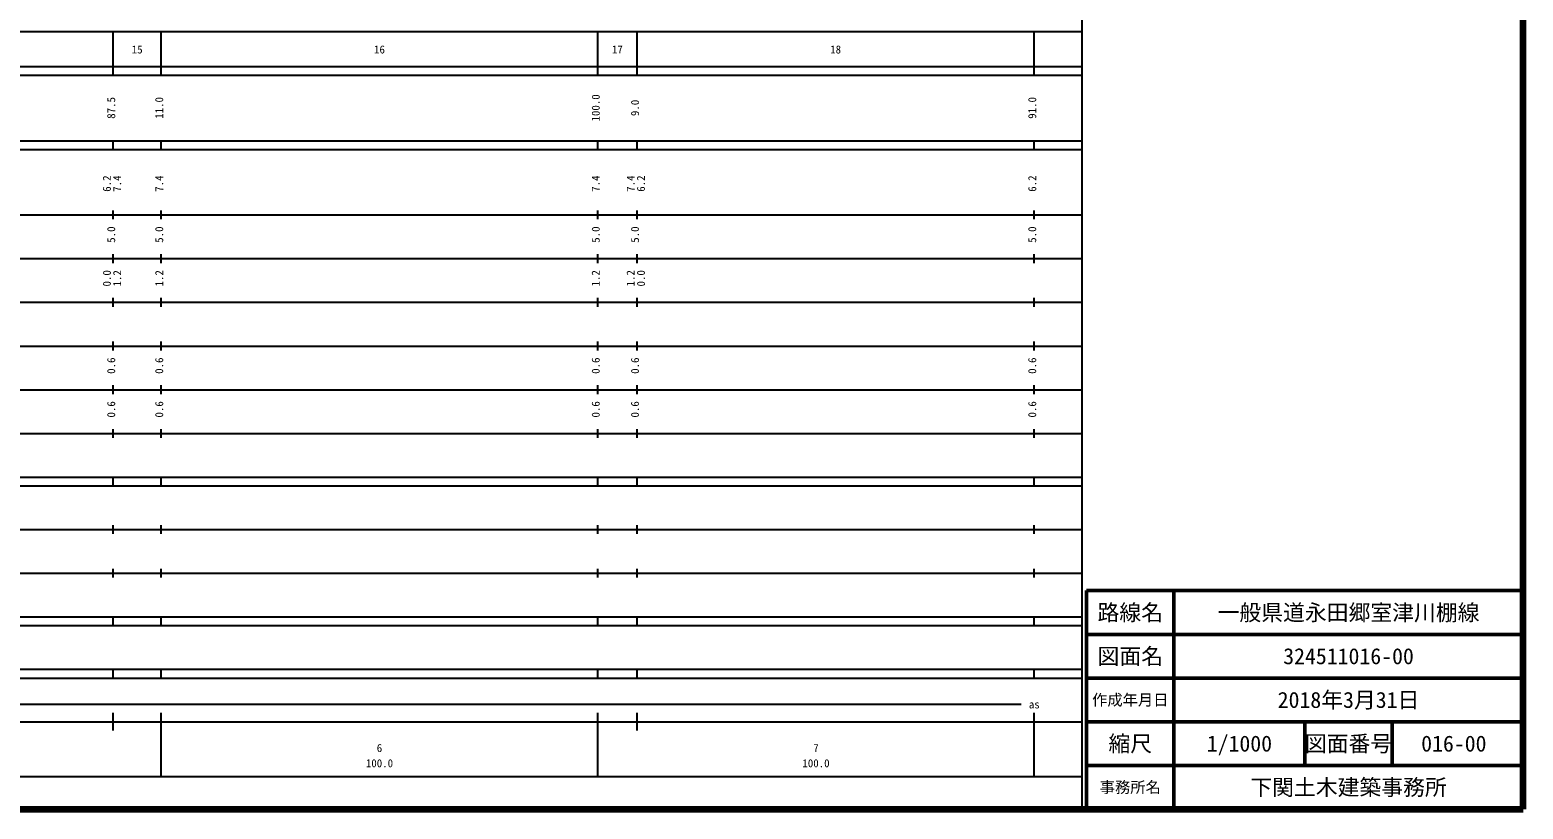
# Model space of a CAD drawing. Units: millimetres on the paper, enlarged 1000 times. Extents: x 40000 to 680000, y 20000 to 380000.
# Drawn here: x 337906 to 680000, y 20000 to 198357 of the extents above; entities that cross this region are included whole.
import ezdxf
from ezdxf.enums import TextEntityAlignment as Align

# ---------------------------------------------------------------- set-up
doc = ezdxf.new("R2010")
doc.units = ezdxf.units.MM
doc.header["$LTSCALE"] = 1000
for name, color, linetype, lineweight in [('M-TTL', 2, 'Continuous', 140), ('M-TTL-BAND', 7, 'Continuous', 25), ('M-TTL-FRAM', 2, 'Continuous', 50), ('M-TTL-LINE', 7, 'Continuous', 50)]:
    doc.layers.add(name, color=color, linetype=linetype, lineweight=lineweight)
doc.layers.add('M-TTL-TXT', color=7, linetype='Continuous')
doc.styles.add('ＭＳ ゴシック', font='')
doc.styles.get('ＭＳ ゴシック').set_extended_font_data('MS Gothic')

msp = doc.modelspace()

# ---------------------------------------------------------------- linework, layer by layer
at = {"layer": 'M-TTL'}
for p, q in [((680000, 20000), (680000, 380000)), ((40000, 20000), (680000, 20000))]:
    msp.add_line(p, q, dxfattribs=at)
at = {"layer": 'M-TTL-BAND'}
for p, q in [((579000, 20000), (579000, 370000)), ((68000, 198000), (579000, 198000)), ((357000, 188000), (357000, 198000)), ((368000, 188000), (368000, 198000)), ((468000, 188000), (468000, 198000)), ((477000, 188000), (477000, 198000)), ((568000, 188000), (568000, 198000)), ((40000, 190000), (579000, 190000)), ((40000, 188000), (579000, 188000)), ((40000, 173000), (579000, 173000)), ((357000, 171000), (357000, 173000)), ((368000, 171000), (368000, 173000)), ((468000, 171000), (468000, 173000)), ((477000, 171000), (477000, 173000)), ((568000, 171000), (568000, 173000)), ((40000, 171000), (579000, 171000)), ((40000, 156000), (579000, 156000)), ((357000, 155000), (357000, 157000)), ((368000, 155000), (368000, 157000)), ((468000, 155000), (468000, 157000)), ((477000, 155000), (477000, 157000)), ((568000, 155000), (568000, 157000)), ((46000, 146000), (579000, 146000)), ((357000, 145000), (357000, 147000)), ((368000, 145000), (368000, 147000)), ((468000, 145000), (468000, 147000)), ((477000, 145000), (477000, 147000)), ((568000, 145000), (568000, 147000)), ((357000, 135000), (357000, 137000)), ((368000, 135000), (368000, 137000)), ((468000, 135000), (468000, 137000)), ((477000, 135000), (477000, 137000)), ((568000, 135000), (568000, 137000)), ((52000, 136000), (579000, 136000)), ((357000, 125000), (357000, 127000)), ((368000, 125000), (368000, 127000)), ((468000, 125000), (468000, 127000)), ((477000, 125000), (477000, 127000)), ((568000, 125000), (568000, 127000)), ((46000, 126000), (579000, 126000)), ((357000, 115000), (357000, 117000)), ((368000, 115000), (368000, 117000)), ((468000, 115000), (468000, 117000)), ((477000, 115000), (477000, 117000)), ((568000, 115000), (568000, 117000)), ((52000, 116000), (579000, 116000)), ((357000, 105000), (357000, 107000)), ((368000, 105000), (368000, 107000)), ((468000, 105000), (468000, 107000)), ((477000, 105000), (477000, 107000)), ((568000, 105000), (568000, 107000)), ((46000, 106000), (579000, 106000)), ((40000, 96000), (579000, 96000)), ((357000, 94000), (357000, 96000)), ((368000, 94000), (368000, 96000)), ((468000, 94000), (468000, 96000)), ((477000, 94000), (477000, 96000)), ((568000, 94000), (568000, 96000)), ((40000, 94000), (579000, 94000)), ((49000, 84000), (579000, 84000)), ((357000, 83000), (357000, 85000)), ((368000, 83000), (368000, 85000)), ((468000, 83000), (468000, 85000)), ((477000, 83000), (477000, 85000)), ((568000, 83000), (568000, 85000)), ((40000, 74000), (579000, 74000)), ((357000, 73000), (357000, 75000)), ((368000, 73000), (368000, 75000)), ((468000, 73000), (468000, 75000)), ((477000, 73000), (477000, 75000)), ((568000, 73000), (568000, 75000)), ((40000, 64000), (579000, 64000)), ((40000, 62000), (579000, 62000)), ((357000, 62000), (357000, 64000)), ((368000, 62000), (368000, 64000)), ((468000, 62000), (468000, 64000)), ((477000, 62000), (477000, 64000)), ((568000, 62000), (568000, 64000)), ((40000, 52000), (579000, 52000)), ((357000, 50000), (357000, 52000)), ((368000, 50000), (368000, 52000)), ((468000, 50000), (468000, 52000)), ((477000, 50000), (477000, 52000)), ((568000, 50000), (568000, 52000)), ((40000, 50000), (579000, 50000)), ((71000, 44000), (565000, 44000)), ((357000, 38000), (357000, 42000)), ((368000, 27500), (368000, 42000)), ((468000, 27500), (468000, 42000)), ((477000, 38000), (477000, 42000)), ((568000, 27500), (568000, 42000)), ((40000, 40000), (579000, 40000)), ((68000, 27500), (579000, 27500))]:
    msp.add_line(p, q, dxfattribs=at)
at = {"layer": 'M-TTL-FRAM'}
for p, q in [((680000, 70000), (580000, 70000)), ((580000, 70000), (580000, 20000))]:
    msp.add_line(p, q, dxfattribs=at)
at = {"layer": 'M-TTL-LINE'}
for p, q in [((600000, 70000), (600000, 20000)), ((680000, 60000), (580000, 60000)), ((680000, 50000), (580000, 50000)), ((680000, 40000), (580000, 40000)), ((630000, 40000), (630000, 30000)), ((650000, 40000), (650000, 30000)), ((680000, 30000), (580000, 30000))]:
    msp.add_line(p, q, dxfattribs=at)

# ---------------------------------------------------------------- texts
at = {"layer": 'M-TTL-BAND', "style": 'ＭＳ ゴシック'}
for s, p in [('15', (362500, 192405)), ('16', (418000, 192405)), ('17', (472500, 192405)), ('18', (522500, 192405)), ('as', (568000, 42500)), ('6', (418000, 32523)), ('7', (518000, 32523)), ('100.0', (418000, 29033)), ('100.0', (518000, 29033))]:
    msp.add_text(s, height=1833, dxfattribs=at).set_placement(p, align=Align.BOTTOM_CENTER)
for s, p in [('87.5', (358000, 180500)), ('11.0', (369000, 180500)), ('100.0', (469000, 180500)), ('9.0', (478000, 180500)), ('91.0', (569000, 180500)), ('6.2', (357000, 163174)), ('7.4', (359370, 163174)), ('7.4', (369000, 163174)), ('7.4', (469000, 163174)), ('7.4', (477000, 163174)), ('6.2', (479370, 163174)), ('6.2', (569000, 163174)), ('5.0', (358000, 151500)), ('5.0', (369000, 151500)), ('5.0', (469000, 151500)), ('5.0', (478000, 151500)), ('5.0', (569000, 151500)), ('0.0', (357000, 141500)), ('1.2', (359370, 141500)), ('1.2', (369000, 141500)), ('1.2', (469000, 141500)), ('1.2', (477000, 141500)), ('0.0', (479370, 141500)), ('0.6', (358000, 121500)), ('0.6', (369000, 121500)), ('0.6', (469000, 121500)), ('0.6', (478000, 121500)), ('0.6', (569000, 121500)), ('0.6', (358000, 111500)), ('0.6', (369000, 111500)), ('0.6', (469000, 111500)), ('0.6', (478000, 111500)), ('0.6', (569000, 111500))]:
    msp.add_text(s, height=1833, rotation=90, dxfattribs=at).set_placement(p, align=Align.BOTTOM_CENTER)
at = {"layer": 'M-TTL-TXT', "style": 'ＭＳ ゴシック'}
for s, height, p in [('路線名', 3666, (590000, 65000)), ('路線名', 3666, (590000, 65000)), ('一般県道永田郷室津川棚線', 3666, (640000, 65000)), ('図面名', 3666, (590000, 55000)), ('図面名', 3666, (590000, 55000)), ('324511016-00', 3666, (640000, 55000)), ('作成年月日', 2566, (590000, 45000)), ('作成年月日', 2566, (590000, 45000)), ('2018年3月31日', 3666, (640000, 45000)), ('縮尺', 3666, (590000, 35000)), ('縮尺', 3666, (590000, 35000)), ('1/1000', 3666, (615000, 35000)), ('図面番号', 3666, (640000, 35000)), ('図面番号', 3666, (640000, 35000)), ('016-00', 3666, (664125, 35000)), ('下関土木建築事務所', 3666, (640000, 25000)), ('事務所名', 2566, (590000, 25000)), ('事務所名', 2566, (590000, 25000))]:
    msp.add_text(s, height=height, dxfattribs=at).set_placement(p, align=Align.MIDDLE_CENTER)

doc.saveas('drawing.dxf')
